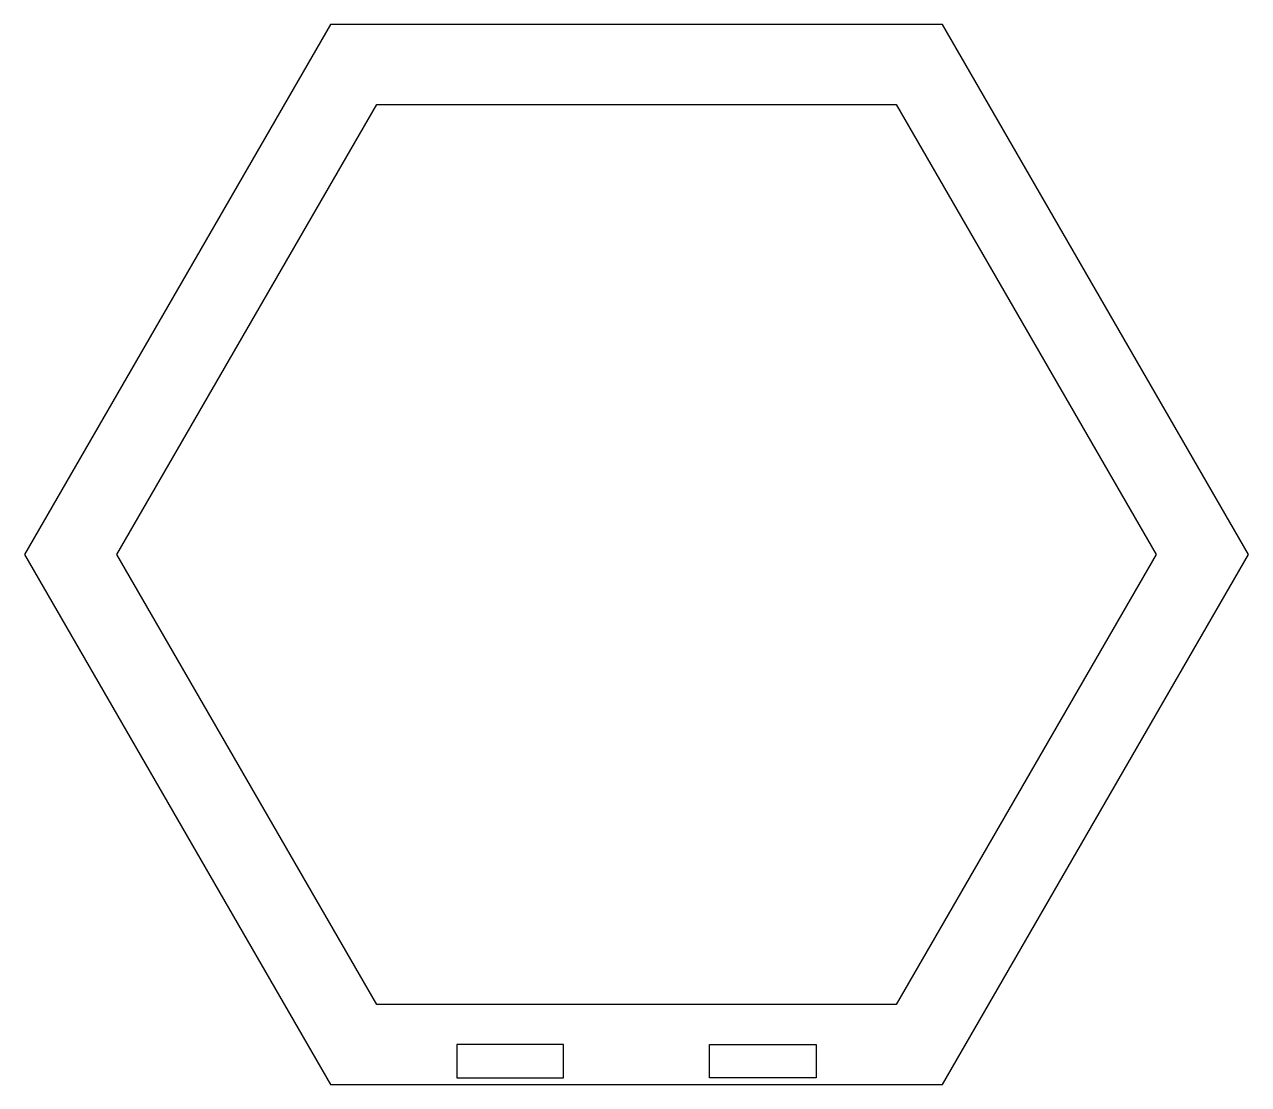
# Model space of a CAD drawing. Header units: millimetres. Extents: x -92 to 92, y -79 to 79.
import ezdxf

# ---------------------------------------------------------------- set-up
doc = ezdxf.new("R2010")
doc.units = ezdxf.units.MM
doc.layers.get('0').update_dxf_attribs({"linetype": 'CONTINUOUS'})

msp = doc.modelspace()

# ---------------------------------------------------------------- linework, layer by layer
for points in [[(-45.88, -79.47), (45.88, -79.47), (91.76, 0), (45.88, 79.47), (-45.88, 79.47), (-91.76, 0)], [(77.91, 0), (38.95, -67.47), (-38.95, -67.47), (-77.91, 0), (-38.95, 67.47), (38.95, 67.47)], [(-26.95, -78.47), (-10.95, -78.47), (-10.95, -73.47), (-26.95, -73.47)], [(26.95, -78.47), (10.95, -78.47), (10.95, -73.47), (26.95, -73.47)]]:
    msp.add_lwpolyline(points, close=True)

doc.saveas('drawing.dxf')
